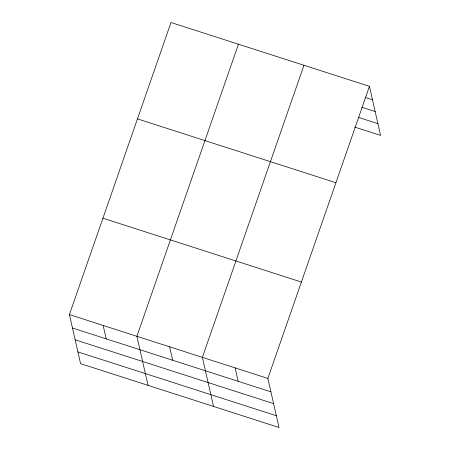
<?xml version="1.0" encoding="UTF-8"?>
<svg xmlns="http://www.w3.org/2000/svg" width="450" height="450" viewBox="0 0 450 450"><rect width="100%" height="100%" fill="white"/><g stroke="black" fill="none" stroke-linecap="round" stroke-linejoin="round"><path stroke-width="0.67" d="M369.439 86.344L267.874 378.428L279.023 427.5L80.561 363.656L69.413 314.584L170.977 22.5L369.439 86.344L380.588 135.416L354.527 127.035M238.455 44.207L136.89 336.291L148.039 385.363M303.947 65.278L202.382 357.362L213.531 406.429M365.141 97.408L372.493 99.771M361.8 107.235L375.165 111.532M358.537 117.422L377.916 123.654M137.464 118.884L335.925 182.734M102.926 218.194L301.387 282.043M69.413 314.584L267.874 378.428M72.461 328.005L270.923 391.854M75.133 339.772L273.594 403.616M77.889 351.889L276.345 415.738M235.125 367.892L238.174 381.319M169.633 346.826L172.682 360.248M103.151 325.434L106.2 338.861"/></g></svg>
